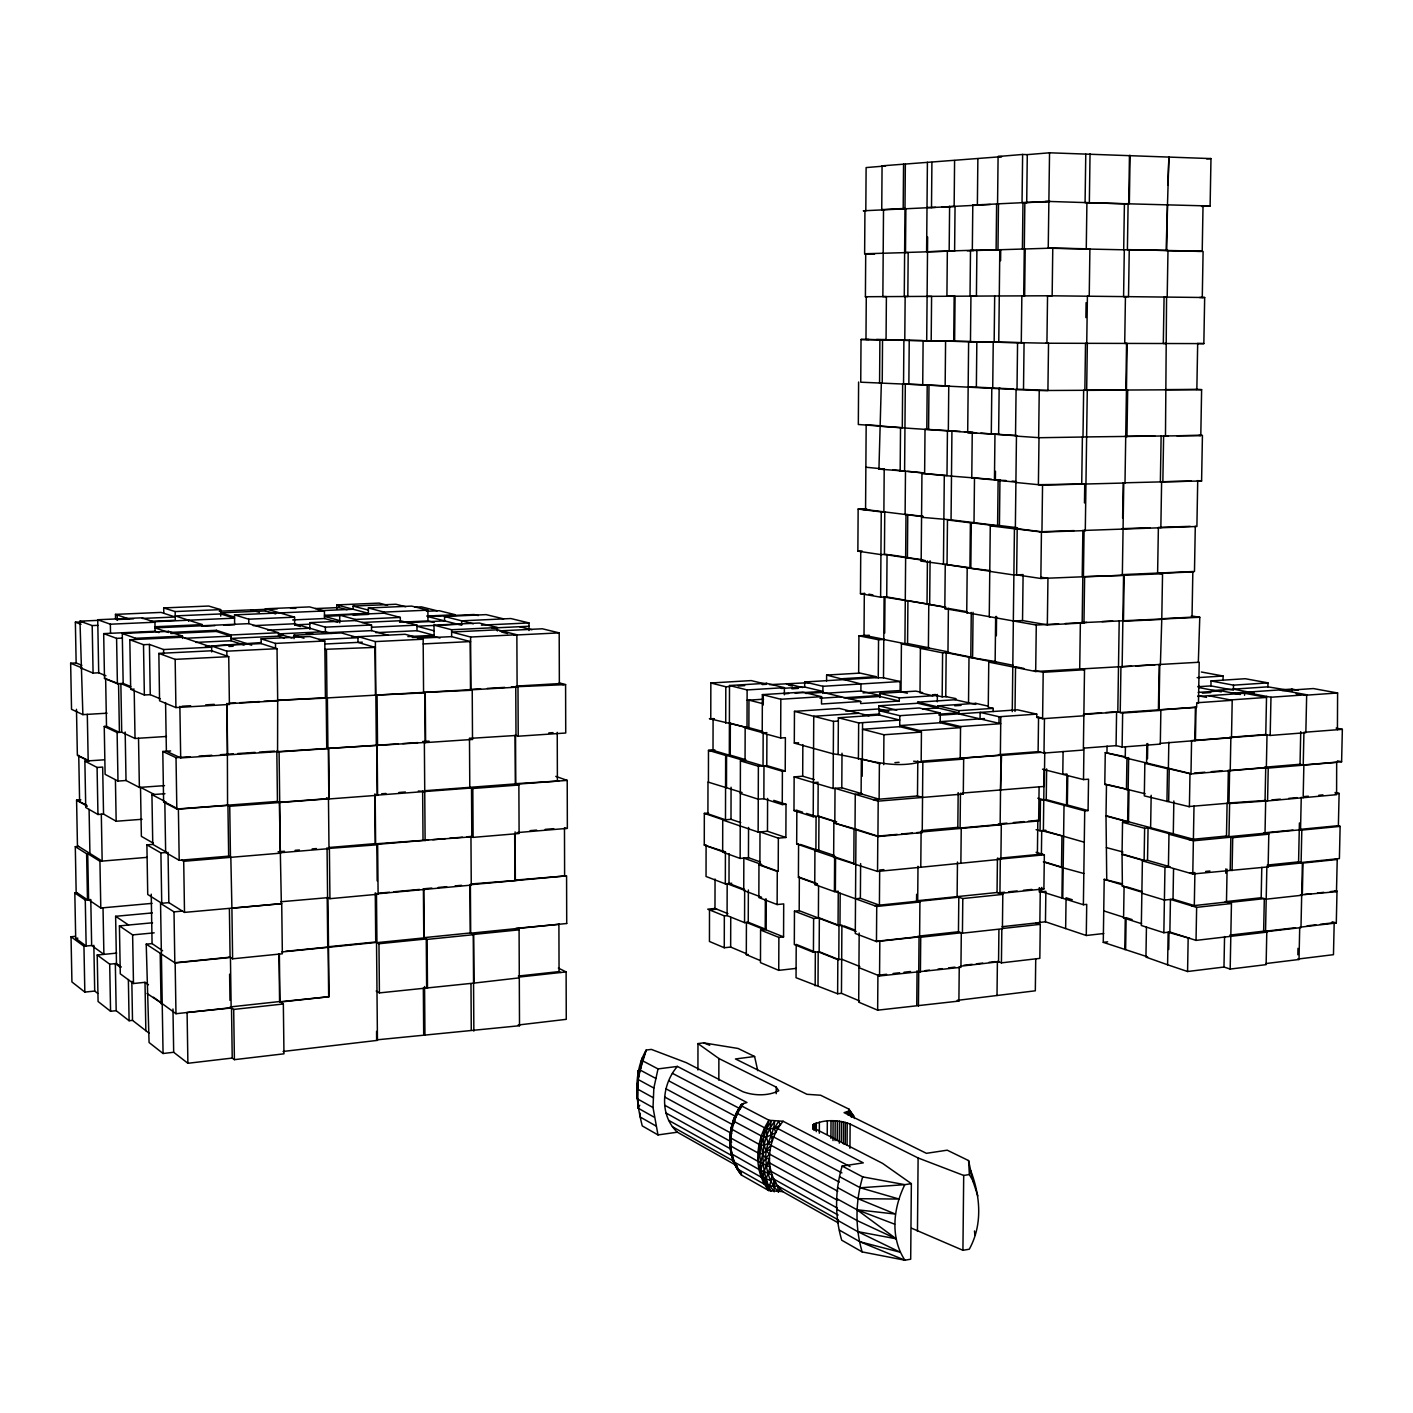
<?xml version="1.0" encoding="UTF-8"?>
<svg xmlns="http://www.w3.org/2000/svg" width="1413" height="1413" viewBox="0 0 1413 1413"><rect width="100%" height="100%" fill="white"/><g stroke="black" fill="none" stroke-linecap="round" stroke-linejoin="round"><path stroke-width="1.5" d="M737.356 1166.025L677.357 1132.202C658.97 1115.087 661.708 1084.407 677.41 1066.426L746.947 1102.511L741.613 1104.242C727.147 1124.766 724.728 1155.322 741.631 1175.174L768.725 1190.558L782.784 1191.636L838.015 1222.757M697.934 1069.994L697.969 1043.589L703.639 1042.865L738.081 1048.464L754.595 1056.5L757.757 1070.665M723.58 852.039L704.275 845.062L704.328 813.376L708.514 813.04M708.425 782.201L708.478 750.356L725.646 755.46L725.487 819.805L707.913 813.835L707.984 782.06L742.09 792.552M709.379 750.621L713.017 750.356L729.32 755.196L729.497 685.517L766.447 683.291L766.447 684.298L751.186 680.589L710.845 682.991L710.774 719.058L714.43 718.828L709.432 718.687L747.936 727.713M713.017 750.356L713.088 718.458M727.942 913.646L714.978 908.453L715.049 879.01M718.828 1080.203L718.881 1058.514L697.969 1043.589M760.424 861.965L748.448 857.673L740.147 858.433L722.661 852.11L722.732 820.035L730.998 819.328L740.748 822.631M746.205 953.616L730.662 947.063L724.268 947.752L724.339 915.889L707.736 909.177L714.978 908.453M731.74 883.249L725.328 883.867L725.417 851.862L706.482 845.857M725.717 723.191L725.805 686.771L710.845 682.991M726.494 787.589L726.565 755.39L744.139 760.6M744.563 922.636L727.094 915.606L727.165 883.69L744.669 890.349L744.563 922.636L748.254 922.247L766.164 929.436L766.288 898.986M729.073 853.664L729.002 883.514L744.563 889.431M745.887 759.752L730.238 755.125L730.327 722.873M730.662 947.063L730.733 917.355M730.998 819.328L731.069 787.235M838.421 1219.967L777.627 1185.86L773.971 1186.549L764.468 1184.253L737.409 1168.957C725.681 1149.299 728.419 1123.741 741.013 1105.196L741.825 1106.061C728.472 1126.232 725.876 1155.587 741.631 1175.174L733.241 1161.097L731.722 1154.757M740.147 858.433L740.412 760.883L745.057 760.547L763.038 765.881L763.161 732.87L745.163 727.907L745.057 760.547M761.642 897.273L743.733 890.455L743.839 858.097L761.748 864.544L758.958 864.809L758.852 897.555L777.132 904.55L783.703 903.896L783.561 936.89L778.881 937.402L760.583 930.037L760.477 962.624L778.74 970.36L796.243 968.382M760.212 960.522L746.311 954.64L746.417 922.442L764.309 929.63M729.497 685.517L747.124 689.933L747.018 727.783L729.408 722.944M748.254 922.247L748.36 889.996M748.448 857.673L748.554 827.435M762.896 731.51L748.872 727.66L748.961 700.124L763.002 703.727M773.741 800.376L786.017 804.262L785.875 837.485L767.471 831.268L758.145 832.08L758.375 766.235L740.412 760.883M780.223 1188.739L778.369 1191.918C769.891 1183.052 765.987 1170.706 765.934 1158.607C764.557 1145.201 773.918 1134.144 774.589 1121.427C759.099 1141.845 760.459 1169.31 770.95 1191.336L766.605 1185.065L766.27 1178.583L770.173 1167.032L757.845 1161.292L761.112 1145.078L769.008 1120.262L741.825 1106.061L736.685 1112.632L737.568 1113.515L733.347 1120.562L734.265 1121.463L731.069 1128.81L759.046 1144.336L761.024 1170.247L768.725 1190.558C752.935 1170.423 755.372 1140.856 769.008 1120.262L783.102 1121.268L863.29 1162.864L842.166 1166.061C835.048 1190.17 834.588 1216.028 841.706 1240.19L862.142 1251.9L904.921 1260.202L910.696 1259.213L911.35 1183.635L882.577 1163.376L815.566 1129.005L812.758 1124.995C823.744 1119.096 838.492 1119.697 850.131 1124.042L918.114 1157.971L963.701 1175.439L969.371 1174.556L970.696 1170.6C980.357 1195.999 982.865 1224.576 969.283 1249.216L962.924 1250.293L911.65 1228.233M786.017 804.262L782.254 804.58L763.868 798.734L763.974 765.811L782.396 771.268L785.222 771.056L785.381 737.674L780.665 738.01L762.225 732.941L762.366 694.631L802.743 692.105L821.536 696.68L821.501 704.01L860.676 701.466L860.658 703.55L899.269 701.025L899.304 697.934L879.893 693.412L879.857 697.492M763.267 704.999L763.303 694.578M765.351 899.074L765.228 929.542L783.561 936.89M785.222 771.056L766.782 765.599L766.906 734.813M767.471 831.268L767.595 798.433M783.102 1121.268C766.676 1140.574 763.356 1173.161 782.784 1191.636M776.214 1093.68L776.232 1087.145L718.881 1058.514M777.132 904.55L777.274 871.432L758.958 864.809M778.21 871.344L778.351 838.156L760 831.921L759.894 864.721L778.21 871.344L777.274 871.432M778.74 970.36L778.881 937.402M780.665 738.01L780.824 699.258L762.366 694.631M782.254 804.58L782.396 771.268M784.356 694.807L784.392 687.654L766.447 683.291M769.502 684.651L808.678 682.709M836.708 821.871L818.957 816.237L813.199 816.732L793.982 810.585L794.141 776.885L802.69 776.214L814.277 779.64M921.435 732.075L883.92 734.76L862.513 729.267L899.71 726.671L921.435 732.075L921.17 761.784C890.844 769.997 862.478 757.633 833.299 753.871L794.3 743.097L794.459 711.357L839.287 708.408L869.013 715.773M794.459 911.173L794.318 944.591L813.429 952.309L819.151 951.673L838.792 959.568L839.004 925.391L819.346 917.902L813.623 918.503L794.459 911.173L799.193 910.696L838.05 925.497L841.901 925.091L841.459 993.321L859.581 1000.952M806.452 813.411L816.078 816.484L815.902 850.502L796.685 843.967L796.844 810.356L793.982 810.585M834.535 855.572L818.763 850.237L814.93 850.591L814.753 884.538L817.615 884.255L798.416 877.332L798.575 843.808L796.685 843.967M799.193 910.696L799.352 877.243L798.416 877.332M802.69 776.214L802.849 744.58M795.06 693.129L822.914 691.381L804.668 687.018L804.686 681.984L876.095 677.657L883.496 677.816L900.187 681.543L900.099 690.551L863.06 692.9M813.199 816.732L813.747 716.303L858.945 713.282M813.429 952.309L813.623 918.503M812.74 1129.27L812.758 1124.995M813.376 1128.828L813.393 1124.412M813.994 1130.453L814.029 1123.83M815.16 985.815L815.336 952.097L796.208 944.379L796.049 977.708L837.626 993.763L841.459 993.321M815.142 1129.976L815.177 1123.353M816.255 1131.689L816.308 1122.893M818.162 784.356L817.986 816.308L835.754 821.96M818.021 985.479L818.198 951.779L837.838 959.674L841.671 959.233L859.811 966.51M818.392 918.008L818.569 886.269M818.763 850.237L818.957 816.237M819.151 951.673L819.346 917.902M819.328 1133.244L819.381 1122.24M822.896 693.412L822.931 686.294L804.686 681.984M826.587 681.013L826.623 675.078L860.111 673.1L876.113 676.668L876.095 677.657M827.241 1134.303L827.329 1121.11M830.915 1138.366L831.021 1120.792M855.024 829.272L855.254 794.336L862.071 793.77L841.795 787.783L833.105 788.472L833.493 721.372L794.459 711.357M916.772 832.61L921.099 832.222L920.781 867.246L877.544 871.432L833.652 857.355L833.864 822.914L877.932 836.567L922.23 832.557L922.848 762.225L913.628 761.201M838.05 925.497L838.262 891.25L834.412 891.621L834.624 857.267L814.93 850.591M834.818 822.843L835.03 788.33L878.197 801.153L963.295 794.018L963.666 759.081L960.222 758.198L960.557 726.547L940.193 721.654L984.455 718.563M832.981 1140.574L833.105 1120.809M833.652 857.355L835.578 857.179L835.366 891.532L876.731 906.457L919.916 901.989L919.616 936.819L876.466 941.57L855.289 933.481L855.995 829.184L833.864 822.914M835.065 1140.591L835.189 1120.809M838.139 753.518L838.368 717.769L879.116 715.013L899.763 720.082L858.662 722.908L838.368 717.769M837.626 993.763L837.838 959.674M837.203 1140.786L837.326 1121.004M840.17 893.193L839.976 925.285L856.101 931.432M839.304 1143.17L839.446 1121.18M841.795 787.783L842.007 753.235M826.623 675.078L860.941 683.945L860.906 691.028L879.875 695.461L843.685 697.775M841.371 1141.333L841.494 1121.533M843.402 1143.876L843.543 1121.887M845.239 1144.389L845.38 1122.381M847.076 1144.883L847.217 1122.876M849.955 1148.292L850.131 1124.042M853.805 864.226L854.035 829.36M858.609 382.022L858.327 424.501L902.289 427.697L902.66 384.071L924.208 384.742M905.804 600.242L886.728 596.922L887.046 554.373L880.935 554.603L857.868 551.176L858.15 509.051L866.734 508.804M858.662 673.277L858.927 635.815L869.26 635.267M858.415 759.099L858.662 722.908M861.029 339.473L860.747 382.199L903.543 384.071L903.896 340.321L882.542 339.879L882.224 383.064L879.575 383.082L879.893 339.879L861.029 339.473L868.889 339.509M886.728 596.922L880.617 597.187L860.464 593.672L860.747 551.6M859.175 933.075L858.698 1002.153L877.65 1010.171L958.897 1001.075L959.25 966.651M883.937 869.613L879.681 870.019L879.416 905.15L860.376 898.315L860.623 863.573M874.629 253.934L864.632 253.757L864.933 210.714L955.047 206.422L954.605 251.196L947.346 251.055L946.922 296.218L955.064 296.306L954.623 341.257L971.455 341.61M867.246 296.73L865.41 296.73L865.71 253.898L874.347 254.057M865.816 210.731L863.467 210.784L865.816 210.731L866.116 167.582L883.443 166.133M862.195 776.285L862.566 722.644M866.275 296.73L865.975 339.438L885.721 339.844M864.314 593.389L864.014 635.302L884.662 639.418L878.55 639.753L858.927 635.815M922.548 516.61L865.568 509.563L866.169 424.783L880.44 425.808M923.042 516.257L905.115 514.456L905.486 471.112L878.939 469.134L881.341 383.082M876.466 941.57L876.731 906.457M878.25 678.134L878.55 639.753M905.309 340.286L886.057 339.897L886.393 296.606L882.86 296.571L883.514 209.689L881.747 209.636L882.065 165.833L1001.782 156.649L998.09 156.507L997.56 203.861L1050.036 201.37L1045.161 201.476M877.544 871.432L877.809 836.125L855.995 829.184M888.742 711.375L878.745 708.955L878.762 705.811L917.673 703.25L958.773 712.823L938.991 714.166M877.932 836.567L878.197 801.153M879.116 715.013L879.151 710.668L919.298 707.984L940.281 712.929L940.193 722.732L960.54 727.66L919.757 730.556L899.71 725.576L940.193 722.732M877.65 1010.171L877.915 975.288L886.622 974.264M879.381 763.832L879.116 799.193L861.1 793.859L861.347 758.869L880.37 763.762M880.617 597.187L881.253 511.912L858.15 509.051M917.938 936.201L920.728 937.243L961.299 932.774L960.946 967.304L879.557 975.941L879.822 940.934M883.884 511.824L884.202 469.028L865.869 467.226M883.496 677.816L884.096 597.028L929.666 604.393L930.072 560.767M883.69 764.663L883.92 734.76M884.697 633.059L884.98 596.993M900.169 471.218L900.523 427.715L879.257 426.178M881.747 209.636L903.19 208.523L903.561 164.032M899.71 726.671L899.798 715.685L879.151 710.668M935.883 694.542L932.916 694.719L932.898 695.744L920.004 692.829L920.393 648.373L929.277 647.878L907.57 643.551L901.406 643.886L901.017 691.787L907.376 693.235M905.344 164.102L904.267 296.465L907.817 296.5L908.188 252.538L864.632 253.757M905.15 296.465L904.779 340.321L994.116 342.105M905.998 514.42L904.921 643.692L883.779 639.471M907.764 514.367L907.411 557.57L922.654 559.831M908.859 384.036L909.23 340.339L903.896 340.321M907.57 643.551L907.923 600.613L905.291 600.737M917.673 703.25L917.673 702.208L955.117 699.735L975.729 704.398L975.729 703.356L937.985 705.864L937.967 707.984L922.724 709.008M919.916 901.989L916.56 900.805L916.631 894.27M922.548 797.444L917.479 795.978L917.796 760.883M916.754 1005.367L917.072 970.731M917.991 866.31L917.691 901.194L874.523 905.662M919.739 731.669L919.757 730.556M947.046 564.317L947.469 519.966L970.395 522.792L969.919 567.726L921.17 561.12L921.947 473.373L946.993 475.492L947.434 430.877L900.523 427.715M918.432 1006.056L919.051 936.625L875.919 941.358M917.461 1231.377L918.114 1157.971M924.632 473.302L925.02 429.252L948.988 430.682M927.511 251.797L926.61 251.779L927.405 162.265M920.411 972.02L920.728 937.243M926.698 340.78L927.635 237.013M926.804 429.234L927.211 385.078M927.016 604.517L927.405 560.873M928.588 429.216L928.995 385.06L922.724 385.095L923.113 340.78L953.722 341.257L954.164 296.288M926.999 207.428L931.503 207.552L931.909 162.424M931.185 340.798L931.591 296.412L927.105 296.359M937.296 701.766L937.367 694.437M946.657 696.521L942.171 696.821L942.595 652.824L920.393 648.373M943.442 564.458L944.29 475.563L921.947 473.373M990.071 570.552L967.199 567.832L966.739 612.659L967.64 612.606L944.82 608.614L945.244 564.388L990.69 571.347M949.607 206.263L949.165 251.09L926.61 251.779M971.261 612.43L970.802 657.08L947.964 652.523L948.406 608.438L944.82 608.614M998.126 479.961L997.596 525.583L951.055 519.843L951.938 430.824L947.434 430.877M954.146 206.386L954.587 160.552M955.117 699.735L956.036 698.64L945.756 696.591L946.18 652.629L992.403 661.885M937.985 705.864L958.791 710.686L958.756 713.901L1000.722 723.703L960.557 726.547M957.466 862.036L957.113 896.619L962.801 898.544L1002.806 894.394L1002.418 928.765L962.43 933.181L958.456 931.75L920.057 935.971M960.875 863.113L961.229 828.371L957.82 827.347L958.173 792.587M958.456 931.75L958.809 897.202L918.238 901.388M962.43 933.181L962.801 898.544M1016.865 435.504L967.693 432.59L968.629 341.716M976.895 250.454L970.501 250.331L970.025 296.094L976.418 296.165L976.895 250.454L1052.773 248.105L1089.9 248.865L1089.229 296.2L1087.409 296.2L1086.738 343.341M970.943 296.112L970.466 341.734L1024.072 342.741L1023.507 389.405L1047.916 390.536L1048.534 343.235L998.761 342.229L999.803 249.695M997.967 249.659L998.479 203.878L972.798 205.062L972.321 250.366L1000.722 249.712L1000.598 260.751M962.924 1250.293L963.701 1175.439M968.523 702.773L969 657.186L996.059 661.655L988.764 662.096L988.252 707.242L993.18 708.355L993.145 711.534M970.837 567.69L971.296 522.775L994.858 525.671M1016.654 482.222L971.773 477.718L972.25 432.519L967.693 432.59M972.603 656.974L973.08 612.341M977.867 158.627L977.372 205.185L972.798 205.062M993.604 387.974L976.365 387.162L976.842 341.734M980.057 718.864L980.127 712.382L1000.793 717.133L1000.369 755.107L921.629 761.165M1017.607 527.756L999.433 525.53L990.283 525.83L989.259 616.81L990.177 616.757M991.29 434.303L991.802 388.328L905.309 384.053L904.603 471.13L924.226 473.055M994.151 342.211L994.681 295.988L1052.155 295.776L1052.773 248.105M996.112 249.624L996.624 203.825M994.964 434.25L994.452 480.049L1006.021 480.508M995.37 480.014L995.476 471.306M995.653 616.492L995.141 661.708L1013.209 665.329M996.342 635.815L996.571 616.439M998.638 434.18L999.15 388.275L1013.368 388.946M999.433 525.53L999.945 479.908M1002.806 894.394L997.048 892.504L997.437 858.168M998.991 723.297L999.062 716.744L1036.753 714.113L1036.7 717.38L1042.6 718.705L1083.842 715.79M997.013 995.494L997.401 961.37L1001.428 962.854L1039.827 958.367L1040.268 924.332L1036.188 922.954M998.92 929.701L998.549 961.794L960.769 966.192M1000.139 824.415L1000.934 755.249L960.805 758.339M1198.33 662.291L1199.778 617.269L1080.362 622.727L1079.709 668.808L1084.513 669.744L1083.365 750.038L1043.995 753.076L1038.113 751.645L998.62 754.666L1001.517 755.407L1000.545 789.885M920.781 867.246L1000.899 859.245L1001.305 824.75L998.408 823.92M1001.428 962.854L1001.835 928.571L1040.268 924.332M1012.256 711.622L1014.428 528.815L990.283 525.83M1085.943 484.005L1038.396 484.694L1038.997 437.677L1015.523 436.052L1016.088 389.458L1023.507 389.405M1017.007 389.458L1017.572 342.723M1015.011 711.428L1015.541 666.742L1012.785 666.918M1014.428 528.815L1017.201 528.727L1016.636 574.879L1040.851 578.482L1082.817 576.787L1082.164 623.045L1047.333 624.864L1022.535 620.554L1013.333 621.014M1027.286 154.635L1022.623 154.459L1022.041 202.589L1026.703 202.73L1027.286 154.635L1049.541 152.798L1210.976 158.592L1210.111 205.998L1201.545 206.422M1021.281 342.723L1021.846 295.882L1024.637 295.918L1025.202 248.953L1022.411 248.9L1022.977 202.607M1023.719 295.918L1024.849 202.66L1048.905 201.6M1022.535 620.554L1023.1 574.596L1013.88 574.985L989.771 571.382M1159.79 664.658L1159.013 709.98L1196.652 707.33L1196.723 703.109L1198.471 702.985L1199.213 662.238L1035.694 671.511L1036.277 625.041L966.739 612.659M1000.598 342.229L993.233 342.211L992.721 388.328L1039.244 390.536L1038.643 437.73L1082.994 437.023L1083.647 390.235L1201.615 389.652L1200.803 435.522L1082.393 436.97L1081.722 483.599M1035.729 959.021L1035.323 990.796L957.202 1000.386L958.897 1001.075M1038.113 751.645L1038.555 717.239L1036.7 717.38M1040.851 578.482L1041.434 531.73L1017.201 528.727M1037.389 854.529L1037.831 820.37L1028.346 821.218M1087.286 390.394L1085.29 530.599L1041.946 532.083L1042.547 485.101L1015.894 482.487M963.295 794.018L960.451 793.223L960.098 828.036L1038.661 820.935L1039.103 786.652M1039.332 887.629L1039.279 892.009L1045.867 891.32L1045.461 921.788L1086.279 935.494L1103.747 933.516M1045.85 830.261L1040.056 830.809L1040.463 800.111L1046.238 799.599L1066.515 805.074L1066.939 774.006L1062.788 774.342L1063.088 751.504M1046.927 343.271L1047.545 295.759L1204.671 297.507L1203.841 343.606L1045.726 343.235M1049.541 152.798L1048.234 248.193L1124.306 249.818L1123.582 296.659L1128.51 296.642L1129.252 249.677L1202.216 251.231L1203.028 205.786M1042.6 718.705L1043.2 672.288L1034.298 670.504M1041.399 854.706L1041.717 830.65L1063.6 836.302M1041.805 887.382L1041.752 891.744L1083.382 904.726L1086.721 904.355L1086.279 935.494M1043.995 753.076L1044.454 718.563M1044.172 769.078L1043.377 830.491L1084.283 842.219M962.553 793.046L1044.313 786.423L1044.755 752.069M1044.348 854.794L1000.316 859.051L999.927 893.458L1043.889 888.901L1044.348 854.794L1036.082 852.322M1047.333 624.864L1047.951 578.288L1041.293 577.299M1046.238 799.599L1046.644 768.884M1083.824 873.499L1061.516 867.405L1061.94 836.443M1061.922 898.209L1062.346 867.317L1044.172 861.806M1062.753 898.12L1064.024 805.286L1067.345 804.986L1088.081 810.567L1088.54 779.181L1083.506 779.587L1042.511 769.22M1065.649 928.571L1066.073 897.767L1072.273 899.745M1067.345 804.986L1067.751 776.002M1085.767 154.211L1085.078 202.66L1210.111 205.998M1086.915 202.554L1086.261 248.988L1089.9 248.865M1082.87 530.299L1082.217 576.698L1123.565 575.338L1122.134 667.113M1085.89 317.625L1086.102 302.629M1198.966 481.074L1197.712 480.95L1196.899 526.484L1084.071 530.44L1083.418 576.857L1162.546 573.766L1161.769 619.389L1122.858 621.296M1084.477 502.94L1084.742 483.882M1089.352 202.43L1090.041 153.876M1083.965 623.345L1084.619 577.034M1083.506 779.587L1083.948 748.113M1083.382 904.726L1084.725 810.868L1037.813 798.221M1122.54 822.295L1144.636 828.283L1144.106 860.694L1122.046 854.353L1122.54 822.295L1128.492 821.748L1129.005 789.673L1104.789 784.409L1105.266 752.617L1124.713 756.662M1147.639 956.884L1103.27 942.347L1104.207 879.345L1122.434 883.832M1128.651 757.598L1127.645 821.836L1106.008 816.008L1106.485 784.268L1104.789 784.409M1106.962 752.475L1107.068 746.099M1122.929 851.986L1106.379 847.588L1106.008 816.008M1106.732 879.08L1106.379 847.588M1161.769 619.389L1160.391 664.764L1159.172 664.534L1158.413 709.856L1160.868 710.368L1160.303 744.103L1122.116 747.053L1116.076 745.658L1116.588 711.763L1105.831 712.523M1130.1 155.359L1129.34 203.56L1124.412 203.825L1123.688 249.836L1129.252 249.677M1119.202 620.696L1117.807 712.028L1083.365 714.448M1125.437 296.659L1124.713 343.394L1127.168 343.447L1124.995 483.016L1042.547 485.101M1122.629 518.041L1123.176 482.84L1191.353 481.126M1122.346 575.179L1123.777 482.893M1128.104 203.631L1127.397 249.73L1167.986 250.472L1167.191 297.083L1164.082 297.101L1163.305 343.483L1165.796 343.536M1126.956 436.723L1127.68 390.165L1125.825 390.094L1126.55 343.447M1128.722 203.596L1129.464 155.412M1123.459 621.402L1124.183 575.427M1122.116 747.053L1122.646 713.053L1116.588 711.763M1142.428 892.327L1122.381 886.234L1122.046 854.353M1147.427 763.108L1144.848 763.32L1144.318 795.872L1189.41 806.717L1189.993 773.441L1125.243 757.863L1125.419 747.124M1141.616 923.731L1123.582 917.955L1124.094 886.057L1122.381 886.234M1126.444 789.885L1126.956 757.739L1105.266 752.617M1124.783 949.589L1125.278 917.761L1123.582 917.955M1125.631 949.483L1126.126 917.673L1132.131 919.598M1170.141 866.823L1147.533 860.34L1142.393 860.853L1141.333 925.48L1163.853 932.721L1169.876 932.032L1196.034 940.387L1266.79 932.121L1266.119 964.637L1230.175 969.071L1223.976 967.04L1187.574 971.508L1167.597 964.779L1168.145 932.227L1189.887 938.426M1146.561 763.179L1146.879 743.609M776.232 1087.145L778.74 1090.783C768.036 1096.135 754.012 1095.834 742.796 1091.666L686.329 1062.682L651.358 1049.4L646.218 1050.053C632.9 1072.926 635.991 1101.345 642.261 1125.914L657.999 1134.922L677.357 1132.202M1147.497 758.763L1147.745 743.538M1146.438 927.052L1145.943 957.096L1167.597 964.779M1147.533 860.34L1148.062 827.947L1170.706 834.059M1151.171 795.272L1150.624 827.718L1144.636 828.283M1161.133 435.805L1160.373 481.762L1201.598 481.003L1202.428 435.345L1176.852 435.752M1160.85 527.72L1161.61 481.868M1166.114 250.525L1168.922 156.878L1167.827 185.174M1162.846 481.974L1163.623 435.963L1168.039 435.893M1166.732 250.507L1167.491 204.744M1166.573 297.083L1165.478 436.087L1163.623 435.963M1163.853 932.721L1164.966 867.352L1142.393 860.853M1166.944 801.613L1167.509 768.69L1144.848 763.32M1168.834 742.214L1168.374 768.619L1190.982 773.953L1266.348 767.665L1267.019 734.778L1191.565 740.589L1190.982 773.953M1168.675 801.454L1169.24 768.548L1167.509 768.69M1173.85 800.994L1173.285 833.811L1168.975 834.218L1168.41 866.999L1192.784 873.993L1268.132 866.893L1268.803 834.165L1263.752 832.875M1168.71 949.483L1169.01 932.121M1169.876 932.032L1170.441 899.41L1196.634 907.358L1231.447 903.525L1230.175 969.071M1189.693 873.11L1194.903 872.563L1194.303 905.574L1173.02 899.145L1173.549 868.642M1197.906 616.969L1192.024 617.145L1192.837 571.894L1190.965 571.647M1197.676 343.518L1196.846 389.405L1165.089 389.617M1195.292 526.166L1194.48 571.488L1121.445 574.649M1187.574 971.508L1188.156 938.638M1202.269 297.56L1203.099 251.461L1168.622 250.755M1194.797 740.518L1195.416 707.083M1192.784 873.993L1193.367 840.806L1168.975 834.218M1194.003 806.081L1193.402 839.234L1106.856 815.919M1131.548 666.23L1120.933 666.883L1120.226 712.541L1196.034 707.207L1195.433 740.659L1194.179 740.377M636.839 1083.488L637.298 1098.802L638.287 1070.63L637.298 1098.802L653.018 1107.545L657.999 1134.922M1198.577 685.482L1198.542 687.495L1221.274 691.858L1221.291 690.851L1198.189 692.405M1196.034 940.387L1196.634 907.358M1211.029 680.942L1233.496 685.164L1233.408 690.162L1210.941 685.888L1211.029 680.942L1245.277 678.717L1267.973 682.868L1267.885 686.842L1211.577 690.621M1223.022 680.412L1223.11 676.015L1201.368 672.005M1223.976 967.04L1224.559 936.572M1225.778 873.269L1225.848 868.889M1268.803 834.165L1232.719 837.679L1226.484 836.037L1227.102 803.096L1265.677 800.465L1265.024 833.193M1227.102 869.242L1226.466 902.042L1191.707 905.857M1229.61 803.714L1228.974 836.69L1300.543 829.767L1301.249 797.25M1230.864 737.568L1230.228 770.686L1228.356 770.244L1227.738 803.255L1188.792 806.558M1159.932 743.397L1231.5 737.692L1232.207 700.3L1208.645 695.708M1230.211 870.108L1230.847 837.185L1193.367 840.806M1232.083 870.638L1232.719 837.679M1244.553 695.302L1244.623 692.229L1270.976 697.227L1306.672 694.754L1305.842 732.693L1270.181 735.449L1265.13 734.389M1301.691 895.277L1266.207 899.18L1261.173 897.732L1261.791 867.352M1266.543 696.397L1265.765 734.513L1231.747 737.127M1265.059 800.306L1265.73 767.524L1229.61 770.527L1228.974 803.573L1267.567 800.924L1336.592 794.689L1336.68 762.172M1266.79 932.121L1263.646 931.167L1264.317 898.633L1228.321 902.589M1267.567 800.924L1268.238 768.089L1265.73 767.524M1266.86 866.558L1265.536 931.75L1300.984 927.599L1302.38 862.866L1266.86 866.558L1268.132 866.893M1270.181 735.449L1270.976 697.227M1291.906 691.081L1291.941 689.085L1232.242 693.147M1303.157 797.709L1303.863 765.104L1300.031 764.256L1300.737 731.651M1300.419 894.924L1336.486 891.691L1337.228 859.493L1303.016 863.043L1298.582 861.859L1299.412 822.949M1297.858 954.782L1297.982 948.335M1265.695 963.578L1299.024 959.48L1299.713 927.228L1336.292 922.972L1337.016 890.879L1330.304 891.621M1335.073 792.499L1339.118 793.435L1338.376 825.669L1299.271 829.449L1301.815 830.085L1301.108 862.531L1339.4 858.574L1340.125 826.375L1337.563 825.74M1302.327 895.453L1303.016 863.043M1282.121 690.692L1313.331 688.555L1337.599 692.988L1337.422 729.726M1342.35 729.338L1303.934 732.305L1303.228 764.963L1341.608 761.748L1342.35 729.338L1336.115 728.101M734.265 1121.463L761.324 1135.946L761.112 1145.078L762.773 1154.103L765.934 1158.607L769.502 1158.466C766.146 1166.732 760.848 1175.051 764.468 1184.253M640.301 1113.25L640.213 1117.047L655.932 1125.967M638.287 1070.63L637.722 1089.158L653.424 1097.795M653.018 1107.545L653.848 1088.045L658.016 1068.917L677.41 1066.426M839.499 1230.175L859.934 1241.762L904.921 1260.202C890.013 1237.647 893.263 1207.921 904.832 1184.659L911.35 1183.635M842.166 1166.061L862.672 1176.87C855.466 1201.28 854.989 1227.438 862.142 1251.9M158.857 653.389L159.563 700.777L175.918 707.577L229.401 704.451L228.729 656.656L211.685 650.775L158.857 653.389L175.159 659.359L228.729 656.656M163.572 653.866L163.59 649.538L149.425 644.416L143.508 644.699L129.819 639.736L130.685 689.297L144.356 695.002L150.255 694.666L160.323 698.834M737.409 1168.957L736.968 1167.138L741.401 1173.196L740.818 1174.238L733.541 1160.214L734.159 1161.981L761.183 1177.17L770.491 1180.385L773.618 1178.99L774.236 1191.795L769.732 1185.631L772.24 1175.104L758.958 1169.452L762.773 1154.103L770.968 1145.289L839.287 1182.08M732.005 1129.711L729.903 1137.182L730.857 1138.066L729.885 1145.484L734.159 1161.981M737.568 1113.515L764.68 1127.857C763.038 1136.67 761.89 1147.674 769.52 1154.103L837.785 1191.23M655.932 1078.49L640.177 1070.065L641.961 1058.107L638.128 1079.514L653.848 1088.045M638.128 1079.514L642.244 1060.615L646.218 1050.053L640.177 1070.065M736.261 1115.14L741.613 1104.242L739.317 1109.859M735.202 1118.76L733.294 1124.324L733.665 1119.555L737.127 1111.625M853.593 1117.047L848.771 1109.046L820.617 1095.234L806.947 1094.298L735.449 1058.955L754.595 1056.5M731.192 1133.367L730.079 1136.229L730.998 1153.52L758.958 1169.452M773.971 1186.549L775.631 1182.416M653.848 1117.012L638.146 1108.181L639.753 1105.249M761.324 1135.946L766.429 1137.059L775.825 1132.643L774.2 1128.21L778.598 1121.516L780.488 1124.925C775.878 1127.927 770.05 1130.312 764.68 1127.857M740.394 1108.216L743.627 1103.323M769.52 1154.103C763.214 1160.144 759.699 1168.339 761.183 1177.17M735.837 1116.906L733.665 1119.555L731.298 1127.821L729.885 1145.484L757.845 1161.292M766.429 1166.255L769.484 1162.846L837.732 1200.396M767.966 1173.567L770.862 1171.236L837.22 1208.027M766.482 1150.8L770.244 1149.705M1264.282 931.361L1295.544 927.723M376.565 1031.366L376.635 1039.862L519.507 1025.732L519.083 929.842L515.992 928.359L559.354 924.243M283.077 1051.466L377.448 1040.374L376.529 942.418L281.841 951.973M162.619 950.755L152.074 943.601L146.228 944.167L149.072 1042.511L163.06 1053.497L173.675 1052.279L187.894 1063.283L232.227 1058.072L234.399 1059.662L283.96 1053.815L283.342 1003.989L279.58 1001.552L230.072 1006.939M1103.27 942.347L1107.651 941.835M893.14 973.504L899.675 972.745M904.02 972.25L910.537 971.49M963.843 965.273L972.232 964.302M976.418 963.807L982.724 963.083M989.012 962.341L995.3 961.617M1307.184 925.833L1315.909 924.826M1320.272 924.314L1334.19 922.689L1333.466 954.676L1297.752 959.074L1299.024 959.48M925.144 970.625L929.401 970.13M937.932 969.141L942.188 968.647M948.582 967.887L954.976 967.146M1229.822 935.123L1263.646 931.167M1002.064 926.698L1039.862 922.548L1040.304 888.53L1043.889 888.901M1304.694 894.447L1311.087 893.74M1317.499 893.034L1323.893 892.327M280.834 901.759L327.975 897.644L329.052 996.713L279.968 1001.782L279.368 954.111M280.339 1002.029L329.052 996.713M518.359 976.047L559.053 971.596L560.855 972.497M153.469 997.225L175.971 1013.722L231.149 1007.699L233.693 1009.43L283.342 1003.989M186.746 1012.538L231.52 1007.946L232.227 1058.072M520.125 976.948L566.118 971.914L566.26 1019.338L518.2 1025.008L519.507 1025.732M376.194 991.008L379.408 992.897L473.973 983.095L473.691 934.682L470.264 932.969L423.776 937.667L423.405 888.83L431.866 888.053M519.295 977.867L473.973 983.095M116.731 953.104L97.214 955.029L98.08 1001.499L110.567 1011.284L116.184 1010.684L129.095 1020.734L132.504 1020.363L149.266 1033.345M1261.173 897.732L1225.23 901.688L1231.447 903.525M746.311 954.64L748.148 954.446M1038.891 922.512L1045.461 921.788M147.058 993.498L162.23 1003.636M1173.02 899.145L1164.4 900.063L1141.863 893.21M760.583 930.037L766.164 929.436M916.56 900.805L997.048 892.504M998.196 892.892L1004.502 892.239M1008.723 891.797L1017.148 890.932M1023.454 890.278L1031.879 889.413M1205.625 871.45L1209.917 871.009M1267.267 865.092L1298.582 861.859M152.551 922.777L119.416 925.886L120.282 973.822L133.476 983.519L145.009 982.318L148.436 984.808M75.384 936.342L71.039 936.766L71.922 981.947L84.833 992.085L94.706 991.061L97.762 993.427M855.519 898.809L860.376 898.315M1164.966 867.352L1169.275 866.911M724.339 915.889L727.094 915.606M97.214 955.029L109.702 964.178L116.467 963.507L121.306 967.022M329.247 847.482L375.222 843.632L377.642 844.762L378.101 894.217L329.936 898.686L327.198 897.237L327.745 946.816L375.734 941.976L378.967 943.743L426.267 938.956L426.638 987.722M285.709 951.32L328.134 947.046L328.664 996.465M146.228 944.167L175.159 962.977L230.443 957.413L231.149 1007.699M716.762 909.177L709.503 909.901L709.45 941.464L724.268 947.752M229.365 956.725L232.615 958.809L282.353 953.775L281.717 903.631L184.502 912.392L168.853 902.642L160.552 903.402L163.06 1053.497M519.083 929.842L473.267 934.47L473.85 1031.119M423.776 937.667L427.115 939.398L473.691 934.682M743.733 890.455L744.669 890.349M71.039 936.766L83.95 946.233L91.651 945.491L103.891 954.358L103.025 907.8M1189.057 839.658L1226.484 836.037M1000.192 858.133L1041.999 854.088M1265.854 832.681L1293.001 830.049M1301.815 830.085L1340.125 826.375M76.991 892.733L74.818 892.928L75.701 938.356L77.874 938.161M119.416 925.886L132.628 934.894L154.176 932.845M116.467 963.507L115.619 916.295L152.268 912.922M471.288 883.937L516.222 880.493M160.552 903.402L174.011 911.862L182.418 911.085M438.207 887.47L446.685 886.675M455.145 885.898L461.486 885.315M565.536 875.936L515.339 880.105L515.109 831.904M378.631 893.21L389.387 892.221M393.697 891.815L419.52 889.431M466.714 836.832L470.953 836.478L471.253 885.121L377.289 893.811L378.101 894.217M160.905 852.922L161.736 903.296L147.729 894.482L146.899 844.868L160.905 852.922L165.657 852.534L179.204 860.305L228.659 856.154L230.831 857.32L231.909 908.241L281.717 903.631M921.453 830.632L957.82 827.347M1000.545 823.726L1006.957 823.143M1013.386 822.56L1024.072 821.607M1304.146 796.579L1308.332 796.208M1318.771 795.272L1322.939 794.883M1335.285 793.77L1339.118 793.435M1271.965 799.899L1280.319 799.14M1288.691 798.398L1297.063 797.639M1001.305 824.75L920.534 832.045L922.23 832.557M876.819 836.213L897.29 834.376M901.618 833.97L912.445 832.999M146.987 857.373L99.934 861.276L87.712 853.646L88.595 899.745L100.8 908.011L152.039 903.366M722.661 852.11L725.417 851.862M778.351 838.156L785.875 837.485M1084.725 810.868L1088.081 810.567M74.818 892.928L85.275 900.028L90.785 899.551L91.651 945.491M704.275 845.062L706.094 844.886L706.041 876.484L725.328 883.867M998.09 156.507L1022.623 154.459M873.216 799.687L917.479 795.978M1194.268 773.088L1204.918 772.205M1211.312 771.675L1221.962 770.774M1264.458 767.241L1300.031 764.256M706.094 813.976L707.913 813.835M1268.238 768.089L1337.334 762.296M278.078 851.774L284.472 851.244M295.105 850.343L299.379 849.99M312.149 848.93L316.406 848.559M530.14 830.65L536.569 830.102M545.171 829.378L553.755 828.672M376.723 745.34L377.183 795.13L471.518 787.995L471.818 836.832L375.628 843.826L375.169 794.283M428.51 840.046L376.829 844.373L377.165 880.917M432.767 839.693L445.484 838.616M449.74 838.262L462.457 837.185M516.875 832.628L567.355 828.371L567.214 780.382L555.768 776.373M279.968 852.746L328.999 848.63L328.47 798.61L279.332 802.319L281.346 903.419M181.606 860.093L183.708 861.294L280.728 853.134M328.611 848.436L377.642 844.762M470.953 836.478L473.108 837.379L519.101 833.511L518.871 785.01L515.321 783.703L515.109 735.184M86.617 853.735L87.482 899.834L76.161 892.168L75.295 846.652L86.617 853.735L89.92 853.47L89.09 809.437M763.868 798.734L758.251 799.193L740.324 793.47M75.295 846.652L78.563 846.387M146.899 844.868L152.763 844.391L166.84 852.445M813.393 782.608L818.18 782.237M1125.243 757.863L1126.956 757.739M104.35 759.805L84.868 761.095L85.734 807.477L97.956 814.489L103.538 814.065L116.166 821.253L142.077 819.275M894.924 762.631L899.074 762.314M1083.842 748.131L1116.076 745.658M1001.517 755.407L1041.063 752.352M922.848 762.225L963.666 759.081M170.637 750.957L162.795 751.469L163.625 802.142L176.837 809.013L277.443 801.436L279.721 802.496M165.657 852.534L164.826 802.054L178.391 809.119L227.935 805.375L228.659 856.154M381.634 793.788L385.961 793.47M398.908 792.481L405.372 792.004M418.336 791.015L424.73 791.527M515.321 783.703L558.753 781.018M425.189 790.697L515.763 783.879L515.551 735.325L518.218 736.208L565.73 733.011L565.589 684.616L559.301 682.85M516.663 784.197L567.214 780.382M227.21 703.603L227.564 805.198L229.736 806.275L328.858 798.787L328.311 748.572L279.085 751.875L276.824 750.939L277.443 801.436M758.375 766.235L766.782 765.599M326.509 797.744L329.247 798.946L377.589 795.289L377.13 745.481M511.365 687.001L515.763 686.753L515.992 735.466L469.487 738.398L469.787 787.341L472.807 788.489L518.871 785.01M1206.684 158.91L1210.976 158.592M78.51 801.224L86.635 805.145M725.646 755.46L730.238 755.125M163.625 802.142L166.01 801.966M158.963 632.6L155.094 631.258L103.679 633.607L104.491 678.364L118.551 683.68L119.416 732.376L106.505 726.317L104.244 726.459L105.11 774.324L117.986 781.071L126.022 780.506L139.375 787.43L164.509 785.628M794.3 743.097L798.592 742.779M708.478 750.356L714.837 749.897M101.312 814.241L102.16 861.1L77.45 845.698L76.585 800.111L80.841 799.811M152.763 844.391L151.933 794.654L164.95 793.7M1084.336 714.024L1101.539 712.823M1122.646 713.053L1160.868 710.368M839.834 1176.835L860.323 1187.785L904.832 1184.659L862.672 1176.87M958.791 710.686L993.18 708.355M899.798 715.685L940.281 712.929M833.493 721.372L838.351 721.036M1197.8 696.45L1244.606 693.253L1266.507 697.421L1230.334 699.947M745.163 727.907L748.872 727.66M938.991 715.243L1017.554 709.821L1036.753 714.113M762.225 732.941L766.906 732.605M1232.207 700.3L1197.235 702.738L1198.471 702.985M1304.093 695.32L1337.599 692.988M1197.924 686.736L1210.941 685.888M845.839 711.145L878.745 708.955M1233.496 685.164L1267.973 682.868M162.795 751.469L176.024 757.668L190.366 756.714M198.95 756.132L211.826 755.284M220.41 754.701L233.357 753.836M237.702 753.553L255.082 752.387M259.427 752.087L274.652 751.08M548.809 732.923L553.031 732.641M954.764 705.794L961.052 705.37M165.568 702.544L166.381 751.239L180.687 757.916L398.378 743.874M429.075 741.119L422.681 741.542L425.613 742.602L472.507 739.441L472.225 690.233L469.628 689.438M324.884 649.326L375.01 647.384L375.452 695.108L424.818 692.847L425.189 742.443L327.922 748.431L327.374 698.075L278.326 700.124M402.705 743.591L417.859 742.584M1267.885 686.842L1288.497 690.251M863.131 715.137L879.875 714.007M84.868 761.095L97.073 767.453L102.672 767.082L103.538 814.065M1202.375 693.147L1210.782 692.564M1197.147 677.675L1223.11 676.015M899.304 697.934L937.367 695.461M77.644 755.407L89.284 760.795M824.998 693.288L860.906 691.028M104.244 726.459L117.12 732.517L121.712 732.234L135.03 738.469L166.469 736.473M747.106 700.247L763.532 699.205M780.824 699.258L821.536 696.68M879.893 693.412L915.889 691.116L922.671 692.653M819.982 698.252L841.565 696.874M847.941 698.517L879.857 696.468L899.269 701.025M747.124 689.933L784.392 687.654M1135.805 665.982L1154.916 664.799M1043.2 672.288L1084.513 669.744M781.301 688.449L804.668 687.018M822.931 686.294L900.187 681.543M791.916 688.802L798.274 688.414M784.356 693.783L788.648 693.518M805.763 693.465L822.896 692.388L860.676 701.466M842.395 678.699L876.113 676.668M725.805 686.771L729.497 686.541M738.187 686.011L744.704 685.623M762.102 684.563L766.447 684.298M516.151 686.1L559.354 683.592L563.469 684.74M182.03 706.235L190.631 705.741M205.697 704.857L214.299 704.345M229.03 703.321L235.565 702.95M239.91 702.685L259.515 701.555M263.878 701.29L326.191 697.651L326.739 747.954M471.818 689.314L480.614 688.802M487.202 688.414L504.777 687.389M211.703 651.976L211.614 646.006L261.211 643.586L277.036 648.691L277.69 700.813L227.564 703.745L229.401 704.451M352.084 637.016L405.16 634.278L423.158 639.224L423.564 692.458L472.225 690.233M515.763 686.753L565.589 684.616M81.83 665.293L76.143 662.944L70.65 663.227L71.533 709.308L82.872 714.625L107.07 713.194M942.595 652.824L947.964 652.523M130.685 689.297L134.182 689.102M104.491 678.364L117.403 683.751L123.161 683.433L130.791 686.594M931.503 207.552L935.618 207.34M941.782 207.022L990.407 204.514M101.33 620.219L79.976 621.155L82.872 714.625M80.877 667.996L93.081 673.083L98.698 672.782L105.922 675.767M1036.277 625.041L1058.62 623.875M1065.137 623.539L1086.844 622.391M1101.946 621.596L1112.737 621.031M1160.78 618.788L1192.024 617.145M211.614 646.006L226.822 651.181L277.036 648.691M423.194 643.922L470.193 641.573L470.494 689.703L326.986 697.934L326.456 649.821M261.211 643.586L261.14 638.853L309.924 636.521L324.796 640.99L325.414 697.386M439.973 638.04L434.109 636.451L434.021 625.147L451.612 629.739L497.341 627.549L497.358 630.975M492.024 628.026L528.992 626.259M195.806 642.42L230.99 640.743L244.06 645.034M318.702 639.612L357.966 637.722L341.434 632.936L294.01 635.179L294.045 638.658M499.496 630.869L542.362 628.785L559.195 632.883L559.354 683.592M261.228 642.562L205.45 646.447M407.845 636.592L434.091 635.32L416.994 630.71L375.911 632.671M261.14 638.853L275.464 643.41L324.796 640.99M163.59 649.538L211.632 647.189L182.507 637.263L129.819 639.736M228.888 646.465L233.145 646.271M412.243 637.51L434.109 636.451M417.877 638.27L451.665 636.627L470.635 641.679M325.29 643.992L362.293 642.173M375.416 647.49L358.001 642.385L357.948 636.557L375.363 641.59L423.158 639.224M470.6 637.033L516.858 634.755L517.105 687.142L470.918 689.844L470.6 637.033L451.63 632.035L497.358 629.827L516.858 634.755M513.749 635.108L559.195 632.883M399.526 622.232L427.962 620.925L434.215 622.55M170.779 633.536L216.419 631.434L230.92 636.133L184.732 638.305M406.661 622.638L444.583 620.872L444.547 616.51L486.09 614.62L503.646 618.876M309.836 629.35L309.765 622.638L325.361 627.142L371.513 625.005L371.566 630.622L388.151 635.267M267.711 630.18L309.836 628.22M103.679 633.607L116.59 638.358L122.366 638.093M123.161 683.433L122.277 633.483L135.648 638.287L182.489 636.097L182.524 638.411M371.531 627.248L416.959 625.129L416.994 630.71M434.021 625.147L479.254 623.027L497.341 627.549M170.761 632.406L216.401 630.304L230.902 634.985L278.538 632.741L278.573 636.168L284.384 637.97M434.003 625.447L416.959 626.242L434.056 630.799M438.26 625.253L461.68 624.14M481.427 625.164L528.974 622.921L529.01 630.534M278.555 635.038L282.83 634.826M306.25 633.713L312.644 633.413M327.622 632.706L371.566 630.622M278.573 636.168L230.955 638.429L251.655 645.193M223.696 625.235L234.646 624.74L234.505 614.885L248.759 619.194L294.575 617.163L294.663 624.864L300.351 626.542M339.774 622.815L339.685 615.15L384.124 613.189L400.303 617.428L400.338 620.731L416.959 625.129M426.355 611.281L439.178 610.716L455.41 614.743L426.691 616.05M339.879 615.679L324.495 616.368L339.756 620.625M353.056 615.097L368.44 614.408L368.369 607.979L411.678 606.106L427.892 610.151L427.962 620.925M860.464 593.672L864.791 593.478M292.65 619.954L324.513 618.523L337.866 622.268M155.024 626.754L202.289 624.617L202.306 625.747M278.538 632.741L248.812 623.645L155.041 627.884L168.589 632.494L168.571 631.364L122.277 633.483M201.812 626.224L214.953 625.641M339.685 615.15L355.37 619.459L400.303 617.428M309.765 622.638L355.387 620.572L371.513 625.005M253.21 625.659L294.646 623.769L323.489 632.247M294.663 624.864L309.694 624.193M361.834 622.497L400.338 620.731M275.729 613.896L265.467 610.928L265.45 608.791L309.571 606.901L324.425 610.964L324.513 618.523M219.262 611.211L250.878 609.868L259.391 612.341M251.214 609.957L277.39 608.826M290.477 608.279L295.847 608.367M318.314 610.769L353.109 609.25L353.073 606.089L395.905 604.252L405.778 606.742M265.467 610.928L220.675 612.853L234.54 617.075M315.223 608.579L338.89 607.555L347.015 609.745M1159.455 573.342L1192.837 571.894M98.698 672.782L97.727 619.742L141.795 617.817L154.953 622.232L155.094 631.258M116.272 619.565L133.476 618.823M142.271 618.435L175.247 617.004L161.064 612.412L115.477 614.372L115.548 618.717M234.505 614.885L324.425 610.964M76.143 662.944L75.366 622.197L83.756 621.826M414.963 607.148L421.41 606.866L437.2 610.805M151.12 621.331L175.3 620.272L175.159 611.564L163.696 607.926L163.784 613.295M150.361 621.897L234.558 618.17L220.693 613.949L175.23 615.909L202.289 624.617M97.727 619.742L110.355 624.21L154.953 622.232M368.369 607.979L384.124 612.094L427.892 610.151M79.976 621.155L92.198 625.588L97.833 625.341M324.478 615.291L368.422 613.33L336.789 604.923L336.842 609.339M163.696 607.926L208.718 606.036L220.64 609.621L220.728 616.103M175.159 611.564L220.64 609.621M336.789 604.923L379.143 603.104L387.533 605.259M905.645 557.64L908.294 557.534M921.17 561.12L925.321 560.961M857.868 551.176L862.16 551.017M1122.152 528.674L1149.846 527.72M1190.17 526.342L1158.377 527.438L1157.618 573.095L1162.546 573.766M1039.579 531.783L1041.434 531.73M1043.624 531.659L1074.145 530.599M947.346 251.055L970.501 250.331M951.055 519.843L921.559 517.317M970.395 522.792L974.016 522.686L974.493 477.647L971.773 477.718M948.017 251.161L905.503 252.485L905.874 208.594L903.19 208.523M967.269 250.808L973.592 250.596M881.253 511.912L884.75 511.806L884.432 554.479L925.232 560.555M862.972 509.651L865.568 509.563M1197.8 251.355L1202.216 251.231M944.29 475.563L991.679 479.325M878.939 469.134L884.202 469.028M1124.801 436.387L1154.721 435.911M1015.523 436.052L1016.459 436.034L1015.346 528.798L1041.946 532.083M968.17 387.215L976.365 387.162M991.802 388.328L1000.068 388.275M1039.244 390.536L1084.866 390.288L1085.52 343.324L1087.339 343.359L1086.668 390.359L1125.825 390.094M865.41 296.73L994.681 295.988M1199.619 297.525L1204.671 297.507M876.484 339.473L885.739 339.544M879.893 339.879L886.057 339.897M954.623 341.257L945.58 341.24L945.156 386.155L948.759 386.12L948.335 430.877L971.332 432.537M837.503 1187.591L857.956 1198.683L899.057 1199.054L860.323 1187.785M1197.553 343.483L1203.841 343.606M909.23 340.339L922.406 340.604M1048.835 201.441L1124.412 203.825M882.065 165.833L885.615 165.957M1195.963 389.405L1201.615 389.652M928.995 385.06L949.43 386.014M1198.913 435.398L1200.803 435.522M951.938 430.824L960.31 431.424M964.496 431.724L972.886 432.325M972.25 432.519L976.542 432.837M980.852 433.137L1017.219 435.858M1197.376 480.632L1201.598 481.003M1123.176 482.84L1124.995 483.016M1012.079 481.091L1016.124 481.497M892.716 469.858L905.486 471.112M907.658 471.324L922.936 472.825M774.2 1128.21L777.874 1128.598L850.025 1166.59M1084.071 530.44L1085.29 530.599M889.183 554.691L904.037 556.899M1191.389 615.944L1199.778 617.269M762.773 1154.103L757.863 1152.849L730.857 1138.066M907.923 600.613L945.898 607.219M945.014 607.254L928.783 604.428L928.394 647.931L948.635 651.958M868.836 594.184L872.863 594.891M948.406 608.438L967.11 611.705M1291.941 689.085L1298.423 690.268M1280.054 689.809L1306.672 694.754M1296.074 693.818L1300.084 694.56M837.308 1220.143L857.726 1231.624L896.178 1238.795L856.967 1209.74L836.531 1198.524M1233.425 689.155L1254.302 693.112M1221.291 690.851L1240.331 694.49M1198.153 695.726L1206.525 697.368M901.406 643.886L923.06 648.231M1015.541 666.742L1023.877 668.42M988.764 662.096L1035.694 671.511M1229.628 737.286L1231.5 737.692M1337.457 760.865L1341.608 761.748M975.729 703.356L987.864 706.076M1038.555 717.239L1042.494 718.122M932.916 694.719L942.171 696.821M917.673 702.208L937.985 706.924M786.352 683.627L802.619 687.53M878.762 705.811L896.76 710.121M788.383 685.111L792.446 686.082M528.974 622.921L510.852 618.541L461.662 620.837L461.698 625.253L427.927 616.616L474.061 614.531L478.353 615.573M519.631 626.701L531.977 629.739M444.547 616.51L473.39 623.787M1108.446 784.78L1145.113 793.753M501.456 632L507.603 633.554M859.934 1241.762L900.205 1252.218L857.726 1231.624M1335.303 858.998L1337.228 859.493M353.073 606.089L368.387 610.116M1334.561 891.161L1336.486 891.691M1036.912 820.441L1038.661 820.935M1122.893 854.264L1144.972 860.605M1036.118 829.661L1040.056 830.809M265.45 608.791L294.575 617.163M1332.176 921.771L1336.292 922.972M1333.377 922.777L1334.649 923.148M331.437 633.448L325.414 631.682L278.555 633.889L292.12 638.058M794.141 776.885L833.105 788.472M1104.207 879.345L1121.869 884.697M1126.09 886.675L1142.128 891.532M1043.342 861.877L1061.516 867.405M294.01 635.179L303.989 638.217M998.02 858.345L1000.899 859.245M796.844 810.356L802.619 812.192M1103.73 910.873L1123.317 917.143M800.5 844.462L817.809 850.326M835.578 857.179L853.735 863.343M704.328 813.376L723.65 819.946M168.571 631.364L182.489 636.097M722.732 820.035L758.145 832.08M115.477 614.372L129.078 619.018M469.487 738.398L472.507 739.441M759.046 1144.336L764.009 1145.519L772.381 1140.998L769.961 1128.952L771.233 1120.986L766.817 1128.563L766.429 1137.059L768.071 1143.029L770.968 1145.289M799.352 877.243L816.661 883.461M814.753 884.538L834.412 891.621M75.366 622.197L81.053 624.281M277.69 700.813L277.566 751.239M843.914 925.851L854 929.683M894.659 1224.188L856.967 1209.74L895.418 1214.067L857.956 1198.683M566.295 828.477L564.476 827.771L564.617 875.565M703.639 1042.865L709.715 1045.267M858.927 967.658L879.557 975.941M770.668 1135.434L841.936 1172.914M130.367 687.513L120.864 683.556L121.712 732.234M70.65 663.227L81.989 667.925M471.253 885.121L469.964 884.538L470.264 932.969M896.178 1238.795L857.338 1220.691L836.92 1209.334M423.405 888.83L424.642 889.431M972.356 1178.601L968.594 1160.585L947.205 1150.182L926.416 1153.326L844.091 1112.649L849.231 1110.901L851.544 1117.206L847.288 1111.837L848.206 1115.14M558.365 968.099L566.118 971.914M154.282 794.477L140.523 787.341L141.371 836.355L153.399 843.225M151.933 794.654L164.261 801.047M672.411 1073.315L739.9 1108.657M642.244 1060.615L658.016 1068.917M668.596 1080.751L735.89 1116.535M665.947 1088.787L733.135 1124.925M664.605 1096.965L731.722 1133.526M664.605 1105.178L731.704 1142.057M665.947 1112.985L731.139 1149.193M668.579 1120.297L731.934 1155.693M773.618 1178.99L838.139 1215.056M672.376 1126.691L733.948 1161.309M76.585 800.111L87.288 806.24M115.619 916.295L128.565 925.02M120.176 967.128L115.336 963.613L116.184 1010.684M75.701 938.356L86.158 946.021L85.275 900.028M852.904 1115.334L853.911 1116.182L848.771 1109.046L854.582 1118.478M977.814 1195.875L972.78 1180.597L973.946 1182.557L969.371 1174.556L968.594 1160.585M777.627 1185.86L778.369 1191.918M974.475 1230.988L974.917 1235.015M637.422 1091.913L638.146 1108.181M92.198 625.588L93.081 673.083M93.841 945.279L94.706 991.061M87.306 714.36L88.189 760.865L77.362 755.266L76.479 709.308M83.95 946.233L84.833 992.085M78.739 755.337L79.605 801.136M143.508 644.699L144.356 695.002M145.009 982.318L145.839 1030.695M138.527 738.24L139.375 787.43M135.648 638.287L135.666 639.453M134.217 691.24L135.03 738.469M132.628 934.894L133.476 983.519M131.833 981.329L132.504 1020.363M125.174 732.022L126.022 780.506M128.371 979.509L129.095 1020.734M117.208 614.955L117.314 620.378M116.59 638.358L117.403 683.751M117.12 732.517L117.986 781.071M115.424 780.117L116.166 821.253M110.355 624.21L110.514 633.289M105.639 678.311L106.505 726.317M109.702 964.178L110.567 1011.284M99.934 861.276L100.8 908.011M97.073 767.453L97.956 814.489M188.565 620.201L188.583 621.314M187.099 1012.785L187.894 1063.283M183.708 861.294L184.502 912.392M179.875 706.359L180.687 757.916M178.391 809.119L179.204 860.305M175.159 659.359L175.918 707.577M176.024 757.668L176.837 809.013M175.159 962.977L175.971 1013.722M174.011 911.862L174.823 962.748L230.089 957.184L229.401 908.948M172.969 1008.988L173.675 1052.279M168.041 852.339L168.853 902.642M160.199 953.722L161.047 1003.76M149.425 644.416L150.255 694.666M151.244 894.182L152.074 943.601M230.902 634.985L230.99 640.743M233.693 1009.43L234.399 1059.662M231.909 908.241L232.615 958.809M229.736 806.275L230.46 857.126M226.822 651.181L226.892 656.021M226.839 703.462L227.564 754.595M229.613 974.193L229.983 1000.386M216.401 630.304L216.419 631.434M279.085 751.875L280.339 852.94M275.464 643.41L275.535 648.196M278.979 953.899L279.58 1001.552M248.759 619.194L248.812 623.645M338.873 605.471L338.89 607.555M328.699 748.731L329.247 798.946M329.388 848.807L329.936 898.686M325.361 627.142L325.432 632.812M327.057 847.676L327.586 897.432M384.124 612.094L384.124 613.189M377.077 695.655L377.536 745.64M378.967 943.743L379.408 992.897M375.363 641.59L376.317 745.181M376.476 893.405L376.935 942.648L424.2 937.879L423.812 889.042M374.763 794.106L375.222 843.632M375.275 892.804L375.734 941.976M355.37 619.459L355.387 620.572M425.242 692.988L425.613 742.602M427.115 939.398L427.485 988.199M424.359 742.143L425.119 840.77M424.571 986.557L424.942 1035.093M422.646 790.697L423.017 839.852M423.335 988.076L423.688 1034.334M472.807 788.489L473.108 837.379M470.988 983.678L471.271 1029.635M451.612 629.739L451.665 636.627M517.988 687.407L518.218 736.208M514.685 833.917L514.897 879.91M558.912 924.049L559.053 971.596M557.234 732.358L557.393 780.541M566.719 923.501L470.688 933.198L470.388 884.732L566.578 875.848L566.719 923.501"/></g></svg>
